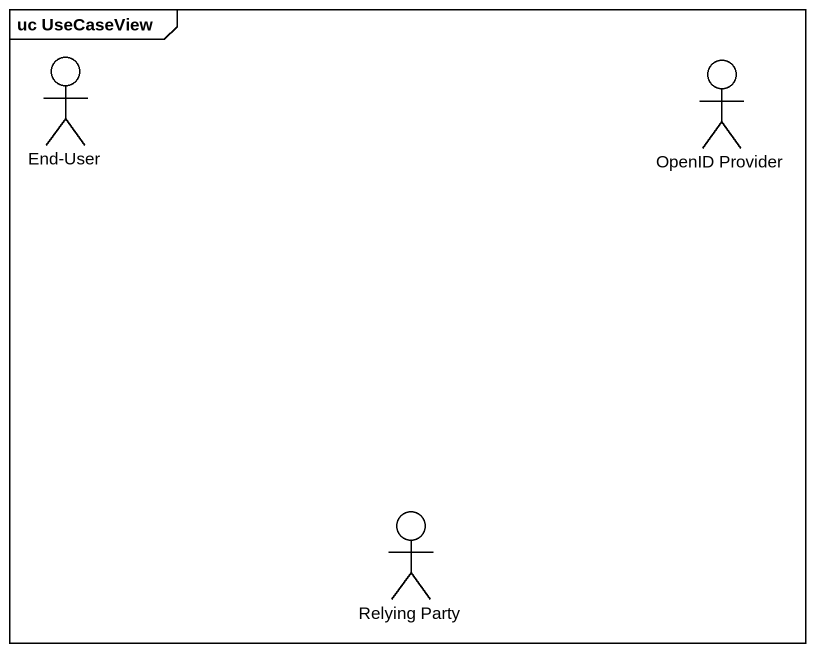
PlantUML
@startuml
mainframe uc UseCaseView
actor "End-User" as End_User
actor "OpenID Provider" as OpenID_Provider
actor "Relying Party" as Relying_Party
@enduml
